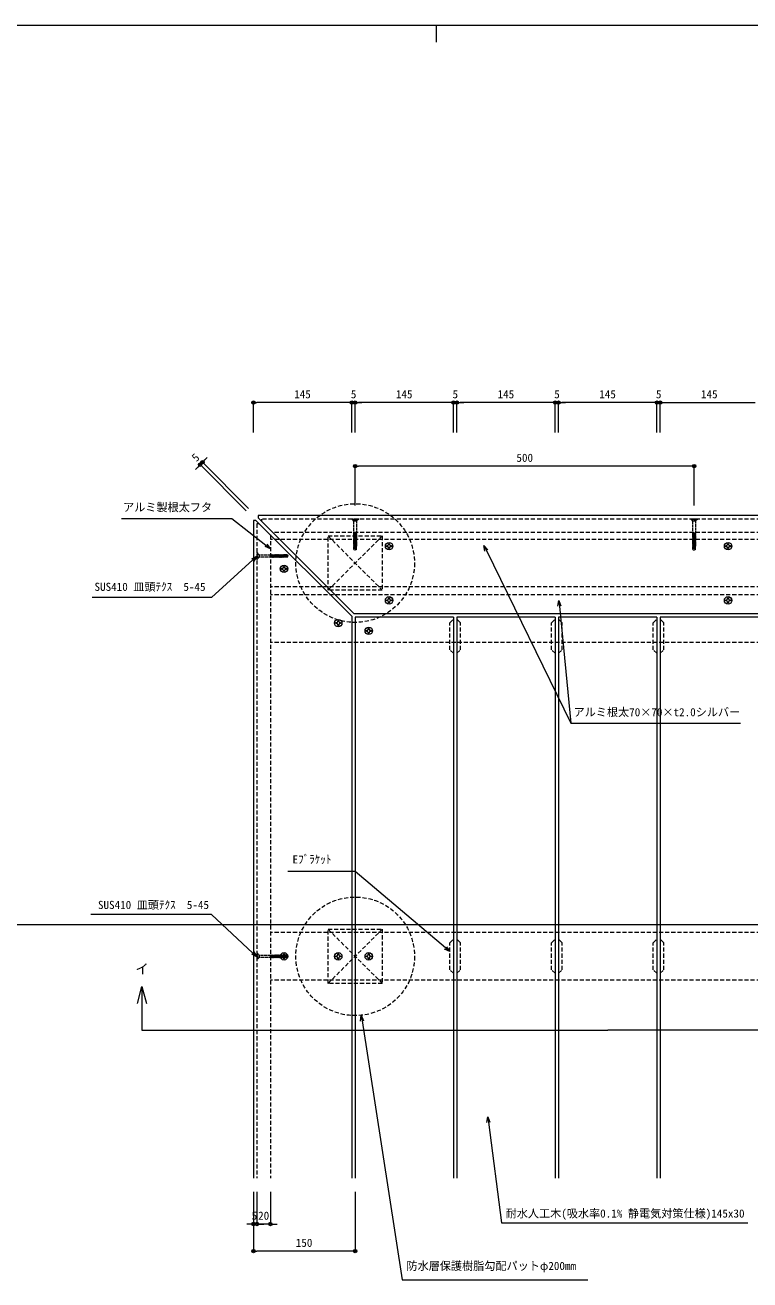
# Model space of a CAD drawing. Units: millimetres on the paper. Extents: x -401 to 401, y -279 to 279.
# Drawn here: x 12.3 to 226.1, y -91.5 to 278.7 of the extents above; entities that cross this region are included whole.
import ezdxf
from ezdxf.enums import TextEntityAlignment as Align

# ---------------------------------------------------------------- set-up
doc = ezdxf.new("R2010")
doc.units = ezdxf.units.MM
doc.linetypes.add('DASHED1', pattern=[1.8, 1.2, -0.6])
for name, color, linetype, lineweight in [('0-0_A-C01-補助線(非印刷)', 4, 'Continuous', 9), ('0-3_0-A11-寸法_詳細', 5, 'Continuous', 9), ('0-4_0', 7, 'Continuous', 9), ('0-6_A-B03-文字_書込_小', 7, 'Continuous', 9), ('0-8_A-C07-目地_5', 5, 'Continuous', 9), ('0-9_A-D09-金物_鋼材', 1, 'Continuous', 9), ('1-0_0-A01-枠A', 4, 'Continuous', 9)]:
    doc.layers.add(name, color=color, linetype=linetype, lineweight=lineweight)
doc.styles.add('ＭＳ ゴシック', font='')
doc.styles.get('ＭＳ ゴシック').set_extended_font_data('MS Gothic')

# ---------------------------------------------------------------- blocks, each defined once
blk = doc.blocks.new('_Open30')
at = {"layer": '0-4_0'}
blk.add_line((0, 0), (-1, 0), dxfattribs=at)
blk.add_lwpolyline([(-1, 0.2679), (0, 0), (-1, -0.2679)], dxfattribs=at)
blk = doc.blocks.new('_Dot')
at = {"layer": '0-4_0'}
blk.add_line((-0.5, 0), (-1, 0), dxfattribs=at)
for radius in [0.5, 0.25]:
    blk.add_circle((0, 0), radius, dxfattribs=at)
blk = doc.blocks.new('A$C47717B14')
at = {"layer": '0-4_0'}
for p, q in [((-0.829, 2.329), (-0.829, 3.541)), ((-2.329, -0.829), (-3.541, -0.829)), ((0.829, -2.329), (0.829, -3.541))]:
    blk.add_line(p, q, dxfattribs=at)
for points in [[(-3.541, -0.829), (-3.541, 0.829), (-2.329, 0.829)], [(-0.829, 3.541), (0.829, 3.541), (0.829, 2.329)], [(2.329, 0.829), (3.541, 0.829), (3.541, -0.829), (2.329, -0.829)], [(0.829, -3.541), (-0.829, -3.541), (-0.829, -2.329)]]:
    blk.add_lwpolyline(points, dxfattribs=at)
blk.add_circle((0, 0), 5.5, dxfattribs=at)
for centre, start, end in [((-2.329, 2.329), 270, 0), ((2.329, 2.329), 180, 270), ((-2.329, -2.329), 0, 90), ((2.329, -2.329), 90, 180)]:
    blk.add_arc(centre, 1.5, start, end, dxfattribs=at)
blk = doc.blocks.new('A$C74522BEF')
at = {"layer": '0-4_0', "linetype": 'DASHED1'}
for p, q in [((-1.85, -3.3), (-5.652, 0)), ((5.652, 0), (-5.652, 0)), ((1.85, -3.3), (5.652, 0)), ((4.5, -1), (-4.5, -1)), ((1.85, -3.3), (-1.85, -3.3)), ((-1.846, -19.921), (-1.846, -3.3)), ((1.854, -3.3), (1.854, -20.626)), ((-1.844, -19.921), (-2.394, -20.239)), ((2.406, -20.944), (-2.394, -20.239)), ((-2.394, -20.239), (-1.844, -20.556)), ((-1.844, -21.333), (-2.394, -21.65)), ((-2.394, -21.65), (-1.844, -21.967)), ((2.406, -22.355), (-2.394, -21.65)), ((2.406, -23.767), (-2.394, -23.061)), ((-1.844, -24.154), (-2.393, -24.472)), ((-2.393, -24.472), (-1.843, -24.79)), ((2.407, -25.178), (-2.393, -24.472)), ((-1.843, -25.565), (-2.393, -25.883)), ((2.407, -26.589), (-2.393, -25.883)), ((-2.393, -25.883), (-1.843, -26.2)), ((-1.843, -26.976), (-2.393, -27.294)), ((2.407, -28), (-2.393, -27.294)), ((-2.393, -27.294), (-1.842, -27.611)), ((-1.842, -28.388), (-2.392, -28.705)), ((2.407, -29.411), (-2.392, -28.705)), ((-2.392, -28.705), (-1.842, -29.023)), ((-1.842, -29.799), (-2.392, -30.116)), ((2.408, -30.821), (-2.392, -30.116)), ((-2.392, -30.116), (-1.842, -30.433)), ((-1.842, -31.21), (-2.392, -31.527)), ((2.408, -32.233), (-2.392, -31.527)), ((-2.392, -31.527), (-1.842, -31.845)), ((-1.842, -32.621), (-2.392, -32.938)), ((-2.392, -32.938), (-1.841, -33.256)), ((2.408, -33.644), (-2.392, -32.938)), ((-1.841, -34.032), (-2.391, -34.349)), ((2.409, -35.055), (-2.391, -34.349)), ((-2.391, -34.349), (-1.841, -34.667)), ((-1.841, -35.443), (-2.391, -35.76)), ((2.409, -36.466), (-2.391, -35.76)), ((-2.391, -35.76), (-1.841, -36.078)), ((-1.841, -36.854), (-2.39, -37.172)), ((-1.844, -19.921), (1.856, -20.627)), ((-1.844, -20.556), (1.856, -21.262)), ((-1.844, -21.333), (-1.844, -20.556)), ((-1.844, -21.333), (1.856, -22.038)), ((-1.844, -21.967), (1.856, -22.673)), ((-1.844, -22.743), (-1.844, -21.967)), ((-1.844, -22.743), (1.856, -23.449)), ((-1.844, -24.154), (-1.844, -23.378)), ((-1.844, -23.378), (1.856, -24.084)), ((-1.844, -24.154), (1.856, -24.86)), ((-1.843, -24.79), (1.856, -25.495)), ((-1.843, -25.565), (-1.843, -24.79)), ((-1.843, -25.565), (1.857, -26.271)), ((-1.843, -26.976), (-1.843, -26.2)), ((-1.843, -26.2), (1.857, -26.906)), ((-1.843, -26.976), (1.857, -27.682)), ((-1.842, -28.388), (-1.842, -27.611)), ((-1.842, -27.611), (1.857, -28.317)), ((-1.842, -28.388), (1.858, -29.093)), ((-1.842, -29.023), (1.858, -29.728)), ((-1.842, -29.799), (-1.842, -29.023)), ((-1.842, -29.799), (1.858, -30.504)), ((-1.842, -31.21), (-1.842, -30.433)), ((-1.842, -30.433), (1.858, -31.139)), ((-1.842, -31.21), (1.858, -31.915)), ((-1.842, -32.621), (-1.842, -31.845)), ((-1.842, -31.845), (1.858, -32.55)), ((-1.842, -32.621), (1.858, -33.326)), ((-1.841, -33.256), (1.858, -33.961)), ((-1.841, -34.032), (-1.841, -33.256)), ((-1.841, -34.032), (1.859, -34.737)), ((-1.841, -34.667), (1.859, -35.372)), ((-1.841, -35.443), (-1.841, -34.667)), ((-1.841, -35.443), (1.859, -36.148)), ((-1.841, -36.854), (-1.841, -36.078)), ((-1.841, -36.078), (1.859, -36.783)), ((-1.841, -36.854), (1.859, -37.559)), ((2.406, -20.944), (1.856, -20.627)), ((2.406, -20.944), (1.856, -21.262)), ((1.856, -21.262), (1.856, -22.038)), ((2.406, -22.355), (1.856, -22.038)), ((2.406, -22.355), (1.856, -22.673)), ((1.856, -22.673), (1.856, -23.449)), ((2.406, -23.767), (1.856, -23.449)), ((2.406, -23.767), (1.856, -24.084)), ((1.856, -24.084), (1.856, -24.86)), ((2.407, -25.178), (1.856, -24.86)), ((2.407, -25.178), (1.856, -25.495)), ((1.856, -25.495), (1.856, -26.271)), ((2.407, -26.589), (1.857, -26.271)), ((2.407, -26.589), (1.857, -26.906)), ((1.857, -26.906), (1.857, -27.682)), ((2.407, -28), (1.857, -27.682)), ((2.407, -28), (1.857, -28.317)), ((1.857, -28.317), (1.857, -29.093)), ((2.407, -29.411), (1.858, -29.093)), ((2.407, -29.411), (1.858, -29.728)), ((1.858, -29.728), (1.858, -30.504)), ((2.408, -30.821), (1.858, -30.504)), ((2.408, -30.821), (1.858, -31.139)), ((1.858, -31.139), (1.858, -31.915)), ((2.408, -32.233), (1.858, -31.915)), ((2.408, -32.233), (1.858, -32.55)), ((1.858, -32.55), (1.858, -33.326)), ((2.408, -33.644), (1.858, -33.326)), ((2.408, -33.644), (1.858, -33.961)), ((1.858, -33.961), (1.858, -34.737)), ((2.409, -35.055), (1.859, -34.737)), ((2.409, -35.055), (1.859, -35.372)), ((1.859, -35.372), (1.859, -36.148)), ((2.409, -36.466), (1.859, -36.148)), ((2.409, -36.466), (1.859, -36.783)), ((1.859, -36.783), (1.859, -37.559)), ((-2.39, -37.172), (-1.84, -37.489)), ((2.409, -37.877), (-2.39, -37.172)), ((-1.84, -38.265), (-2.39, -38.582)), ((-2.39, -38.582), (-1.84, -38.9)), ((2.409, -39.288), (-2.39, -38.582)), ((-1.84, -39.676), (-2.39, -39.993)), ((2.41, -40.699), (-2.39, -39.993)), ((-2.39, -39.993), (-1.84, -40.311)), ((-1.84, -37.489), (1.859, -38.194)), ((-1.84, -38.265), (-1.84, -37.489)), ((-1.84, -38.265), (1.86, -38.97)), ((-1.84, -38.9), (1.86, -39.606)), ((-1.84, -39.676), (-1.84, -38.9)), ((-1.84, -39.676), (1.86, -40.382)), ((-1.84, -40.311), (1.86, -41.016)), ((-1.84, -41), (-1.84, -40.311)), ((-1.84, -44.938), (-1.84, -41)), ((1.86, -41), (-1.84, -41)), ((0, -46), (-1.84, -41)), ((-1.84, -44.938), (0, -46)), ((0, -46), (0.388, -43.888)), ((1.86, -44.926), (0, -46)), ((2.409, -37.877), (1.859, -37.559)), ((2.409, -37.877), (1.859, -38.194)), ((1.859, -38.194), (1.859, -38.97)), ((2.409, -39.288), (1.86, -38.97)), ((2.409, -39.288), (1.86, -39.606)), ((1.86, -41), (1.86, -39.606)), ((2.41, -40.699), (1.86, -40.382)), ((2.41, -40.699), (1.86, -41.016)), ((1.86, -44.926), (1.86, -41))]:
    blk.add_line(p, q, dxfattribs=at)
blk.add_lwpolyline([(-1.844, -22.743), (-2.394, -23.061), (-1.844, -23.378)], dxfattribs=at)
for centre, radius, start, end in [((-2.83, -44.067), 3.223, 3.19049, 72.11377), ((0, -46), 2.148, 30.0074, 79.57974)]:
    blk.add_arc(centre, radius, start, end, dxfattribs=at)

msp = doc.modelspace()

# ---------------------------------------------------------------- linework, layer by layer
at = {"layer": '0-0_A-C01-補助線(非印刷)'}
for p, q in [((133.556, 278.667), (133.556, 273.667)), ((-400.667, 13.333), (400.667, 13.333))]:
    msp.add_line(p, q, dxfattribs=at)
at = {"layer": '0-3_0-A11-寸法_詳細'}
for p, q in [((79.632, 158.462), (79.632, 167.32)), ((107.632, 167.32), (80.632, 167.32)), ((107.632, 167.32), (106.632, 167.32)), ((108.632, 158.462), (108.632, 167.32)), ((109.632, 167.32), (108.632, 167.32)), ((108.632, 158.462), (108.632, 167.32)), ((109.632, 158.462), (109.632, 167.32)), ((109.632, 158.462), (109.632, 167.32)), ((110.632, 167.32), (111.632, 167.32)), ((137.632, 167.32), (110.632, 167.32)), ((137.632, 167.32), (136.632, 167.32)), ((138.632, 158.462), (138.632, 167.32)), ((138.632, 158.462), (138.632, 167.32)), ((139.632, 167.32), (138.632, 167.32)), ((139.632, 158.462), (139.632, 167.32)), ((139.632, 158.462), (139.632, 167.32)), ((140.632, 167.32), (141.632, 167.32)), ((167.632, 167.32), (140.632, 167.32)), ((167.632, 167.32), (166.632, 167.32)), ((168.632, 158.462), (168.632, 167.32)), ((168.632, 158.462), (168.632, 167.32)), ((169.632, 167.32), (168.632, 167.32)), ((169.632, 158.462), (169.632, 167.32)), ((169.632, 158.462), (169.632, 167.32)), ((170.632, 167.32), (171.632, 167.32)), ((197.632, 167.32), (170.632, 167.32)), ((197.632, 167.32), (196.632, 167.32)), ((198.632, 158.462), (198.632, 167.32)), ((198.632, 158.462), (198.632, 167.32)), ((199.632, 167.32), (198.632, 167.32)), ((199.632, 158.462), (199.632, 167.32)), ((199.632, 158.462), (199.632, 167.32)), ((200.632, 167.32), (201.632, 167.32)), ((200.632, 167.32), (227.632, 167.32)), ((63.181, 148.299), (62.474, 147.592)), ((63.888, 149.006), (64.595, 149.713)), ((77.496, 135.398), (63.888, 149.006)), ((78.203, 136.105), (64.595, 149.713)), ((65.302, 150.421), (66.009, 151.128)), ((109.632, 136.97), (109.632, 148.571)), ((208.632, 148.571), (110.632, 148.571)), ((209.632, 136.97), (209.632, 148.571)), ((79.632, -65.458), (79.632, -74.997)), ((79.632, -65.458), (79.632, -82.997)), ((80.632, -65.458), (80.632, -74.997)), ((80.632, -65.458), (80.632, -74.997)), ((84.632, -65.458), (84.632, -74.997)), ((109.632, -65.458), (109.632, -82.997)), ((78.632, -74.997), (77.632, -74.997)), ((79.632, -74.997), (78.632, -74.997)), ((80.632, -74.997), (79.632, -74.997)), ((84.632, -74.997), (80.632, -74.997)), ((81.632, -74.997), (82.632, -74.997)), ((85.632, -74.997), (86.632, -74.997)), ((108.632, -82.997), (80.632, -82.997))]:
    msp.add_line(p, q, dxfattribs=at)
at = {"layer": '0-6_A-B03-文字_書込_小'}
for points in [[(83.312, 125.197), (73.218, 132.983), (40.656, 132.983)], [(148.324, 123.647), (173.261, 72.743), (223.315, 72.743)], [(79.399, 120.887), (67.261, 109.84), (32.063, 109.84)], [(169.888, 107.286), (173.261, 72.743), (173.948, 72.743)], [(136.279, 6.436), (109.599, 29.01), (89.72, 29.01)], [(79.415, 4.92), (67.261, 16.3), (31.682, 16.3)], [(46.721, -9.909), (46.721, -17.822), (184.132, -17.822)], [(322.853, -9.909), (322.853, -17.822), (184.132, -17.822)], [(111.659, -15.088), (123.482, -91.486), (178.21, -91.486)], [(148.943, -44.991), (152.743, -74.673), (225.507, -74.673)]]:
    msp.add_lwpolyline(points, dxfattribs=at)
at = {"layer": '0-8_A-C07-目地_5'}
for p, q in [((81.032, 133.97), (81.032, 133.277)), ((292.273, 133.97), (81.032, 133.97)), ((81.032, 133.277), (109.339, 104.97)), ((79.632, 132.57), (79.632, -61.458)), ((80.325, 132.57), (79.632, 132.57)), ((80.325, 132.57), (108.632, 104.262)), ((108.632, 104.262), (108.632, -61.458)), ((292.273, 104.97), (109.339, 104.97)), ((109.632, 103.97), (109.632, -61.458)), ((138.632, 103.97), (109.632, 103.97)), ((138.632, 103.97), (138.632, -61.458)), ((139.632, 103.97), (139.632, -61.458)), ((168.632, 103.97), (139.632, 103.97)), ((168.632, 103.97), (168.632, -61.458)), ((169.632, 103.97), (169.632, -61.458)), ((198.632, 103.97), (169.632, 103.97)), ((198.632, 103.97), (198.632, -61.458)), ((199.632, 103.97), (199.632, -61.458)), ((228.632, 103.97), (199.632, 103.97))]:
    msp.add_line(p, q, dxfattribs=at)
at = {"layer": '0-8_A-C07-目地_5', "linetype": 'DASHED1'}
for p, q in [((80.632, 131.57), (80.632, -61.458)), ((81.325, 131.57), (80.632, 131.57)), ((292.273, 132.97), (82.032, 132.97)), ((82.032, 132.97), (82.032, 132.277)), ((84.632, 128.262), (84.632, -61.458)), ((292.273, 128.97), (85.339, 128.97))]:
    msp.add_line(p, q, dxfattribs=at)
at = {"layer": '0-9_A-D09-金物_鋼材', "linetype": 'DASHED1'}
for p, q in [((292.273, 126.97), (84.632, 126.97)), ((101.632, 127.97), (117.632, 111.969)), ((101.632, 111.969), (117.632, 127.97)), ((292.273, 112.97), (84.632, 112.97)), ((292.273, 110.57), (84.632, 110.57)), ((292.273, 96.57), (84.632, 96.57)), ((101.632, 11.97), (117.632, -4.031)), ((101.632, -4.031), (117.632, 11.97)), ((292.273, 10.97), (84.632, 10.97)), ((292.273, -3.03), (84.632, -3.03))]:
    msp.add_line(p, q, dxfattribs=at)
for points in [[(101.632, 127.97), (117.632, 127.97), (117.632, 111.969), (101.632, 111.969)], [(101.632, 11.97), (117.632, 11.97), (117.632, -4.031), (101.632, -4.031)]]:
    msp.add_lwpolyline(points, close=True, dxfattribs=at)
for points in [[(138.632, 93.37), (137.552, 94.37), (137.552, 102.37), (138.632, 103.37)], [(139.632, 93.37), (140.712, 94.37), (140.712, 102.37), (139.632, 103.37)], [(168.632, 93.37), (167.552, 94.37), (167.552, 102.37), (168.632, 103.37)], [(169.632, 93.37), (170.712, 94.37), (170.712, 102.37), (169.632, 103.37)], [(198.632, 93.37), (197.552, 94.37), (197.552, 102.37), (198.632, 103.37)], [(199.632, 93.37), (200.712, 94.37), (200.712, 102.37), (199.632, 103.37)], [(138.632, -1.03), (137.552, -0.03), (137.552, 7.97), (138.632, 8.97)], [(139.632, -1.03), (140.712, -0.03), (140.712, 7.97), (139.632, 8.97)], [(168.632, -1.03), (167.552, -0.03), (167.552, 7.97), (168.632, 8.97)], [(169.632, -1.03), (170.712, -0.03), (170.712, 7.97), (169.632, 8.97)], [(198.632, -1.03), (197.552, -0.03), (197.552, 7.97), (198.632, 8.97)], [(199.632, -1.03), (200.712, -0.03), (200.712, 7.97), (199.632, 8.97)]]:
    msp.add_lwpolyline(points, dxfattribs=at)
for centre in [(109.632, 119.97), (109.632, 3.97)]:
    msp.add_circle(centre, 17.5, dxfattribs=at)
at = {"layer": '1-0_0-A01-枠A'}
msp.add_line((-400.667, 278.667), (400.667, 278.667), dxfattribs=at)

# ---------------------------------------------------------------- block references
at = {"layer": '0-3_0-A11-寸法_詳細'}
for p, rotation in [((79.632, 167.32), 180), ((109.632, 167.32), 180), ((109.632, 167.32), 180), ((139.632, 167.32), 180), ((139.632, 167.32), 180), ((169.632, 167.32), 180), ((169.632, 167.32), 180), ((199.632, 167.32), 180), ((199.632, 167.32), 180), ((63.888, 149.006), 45), ((64.595, 149.713), 225), ((109.632, 148.571), 180), ((80.632, -74.997), 180), ((84.632, -74.997), 180), ((79.632, -82.997), 180)]:
    msp.add_blockref('_Dot', p, dxfattribs=dict(at, rotation=rotation))
for p in [(108.632, 167.32), (108.632, 167.32), (138.632, 167.32), (138.632, 167.32), (168.632, 167.32), (168.632, 167.32), (198.632, 167.32), (198.632, 167.32), (209.632, 148.571), (79.632, -74.997), (80.632, -74.997), (109.632, -82.997)]:
    msp.add_blockref('_Dot', p, dxfattribs=at)
at = {"layer": '0-6_A-B03-文字_書込_小'}
for p, xscale, yscale, rotation in [((80.632, 122.009), 1.666667, 1.666667, 42.30427), ((84.632, 124.179), 1.666667, 1.666667, 322.35543), ((147.59, 125.144), 1.666667, 1.666667, 116.09995), ((169.726, 108.945), 1.666667, 1.666667, 95.57741), ((80.632, 3.781), 1.666667, 1.666667, 316.88375), ((137.552, 5.359), 1.666667, 1.666667, 319.76476), ((46.721, -4.909), 5, 5, 90), ((111.404, -13.44), 1.666667, 1.666667, 98.79674), ((148.732, -43.338), 1.666667, 1.666667, 97.29477)]:
    msp.add_blockref('_Open30', p, dxfattribs=dict(at, xscale=xscale, yscale=yscale, rotation=rotation))
at = {"layer": '0-9_A-D09-金物_鋼材', "xscale": 0.2, "yscale": 0.2}
for name, p in [('A$C74522BEF', (109.632, 132.97)), ('A$C74522BEF', (209.632, 132.97)), ('A$C47717B14', (119.632, 124.97)), ('A$C47717B14', (219.632, 124.97)), ('A$C47717B14', (88.632, 118.262)), ('A$C47717B14', (119.632, 108.97)), ('A$C47717B14', (219.632, 108.97)), ('A$C47717B14', (104.632, 102.262)), ('A$C47717B14', (113.632, 99.97)), ('A$C47717B14', (88.632, 3.97)), ('A$C47717B14', (104.632, 3.97)), ('A$C47717B14', (113.632, 3.97))]:
    msp.add_blockref(name, p, dxfattribs=at)
at = {"layer": '0-9_A-D09-金物_鋼材', "xscale": 0.2, "yscale": 0.2, "rotation": 90}
for p in [(80.632, 122.052), (80.632, 3.97)]:
    msp.add_blockref('A$C74522BEF', p, dxfattribs=at)

# ---------------------------------------------------------------- texts
at = {"layer": '0-3_0-A11-寸法_詳細', "style": 'ＭＳ ゴシック'}
for s, p in [('145', (91.631, 167.858)), ('5', (108.345, 167.858)), ('145', (121.631, 167.858)), ('5', (138.345, 167.858)), ('145', (151.631, 167.858)), ('5', (168.345, 167.858)), ('145', (181.631, 167.858)), ('5', (198.345, 167.858)), ('145', (211.631, 167.858)), ('500', (157.187, 149.108)), ('5', (79.089, -74.46)), ('20', (80.994, -74.459)), ('150', (92.099, -82.459))]:
    msp.add_text(s, height=2.405, dxfattribs=at).set_placement(p, align=Align.BOTTOM_LEFT)
msp.add_text('5', height=2.405, rotation=45, dxfattribs=at).set_placement((63.305, 149.184), align=Align.BOTTOM_LEFT)
at = {"layer": '0-6_A-B03-文字_書込_小', "style": 'ＭＳ ゴシック'}
for s, height, p in [('アルミ製根太フタ', 2.405, (41.159, 134.504)), ('SUS410 皿頭ﾃｸｽ\u30005-45', 2.405, (32.731, 111.04)), ('アルミ根太70×70×t2.0シルバー', 2.405, (174.052, 74.062)), ('Eﾌﾞﾗｹｯﾄ', 2.405, (91.149, 30.644)), ('SUS410 皿頭ﾃｸｽ\u30005-45', 2.405, (33.741, 17.201)), ('イ', 2.889, (44.772, -2.05)), ('耐水人工木(吸水率0.1% 静電気対策仕様)145x30', 2.405, (154.013, -73.816)), ('防水層保護樹脂勾配パットφ200mm', 2.405, (124.751, -89.28))]:
    msp.add_text(s, height=height, dxfattribs=at).set_placement(p, align=Align.BOTTOM_LEFT)

doc.saveas('drawing.dxf')
